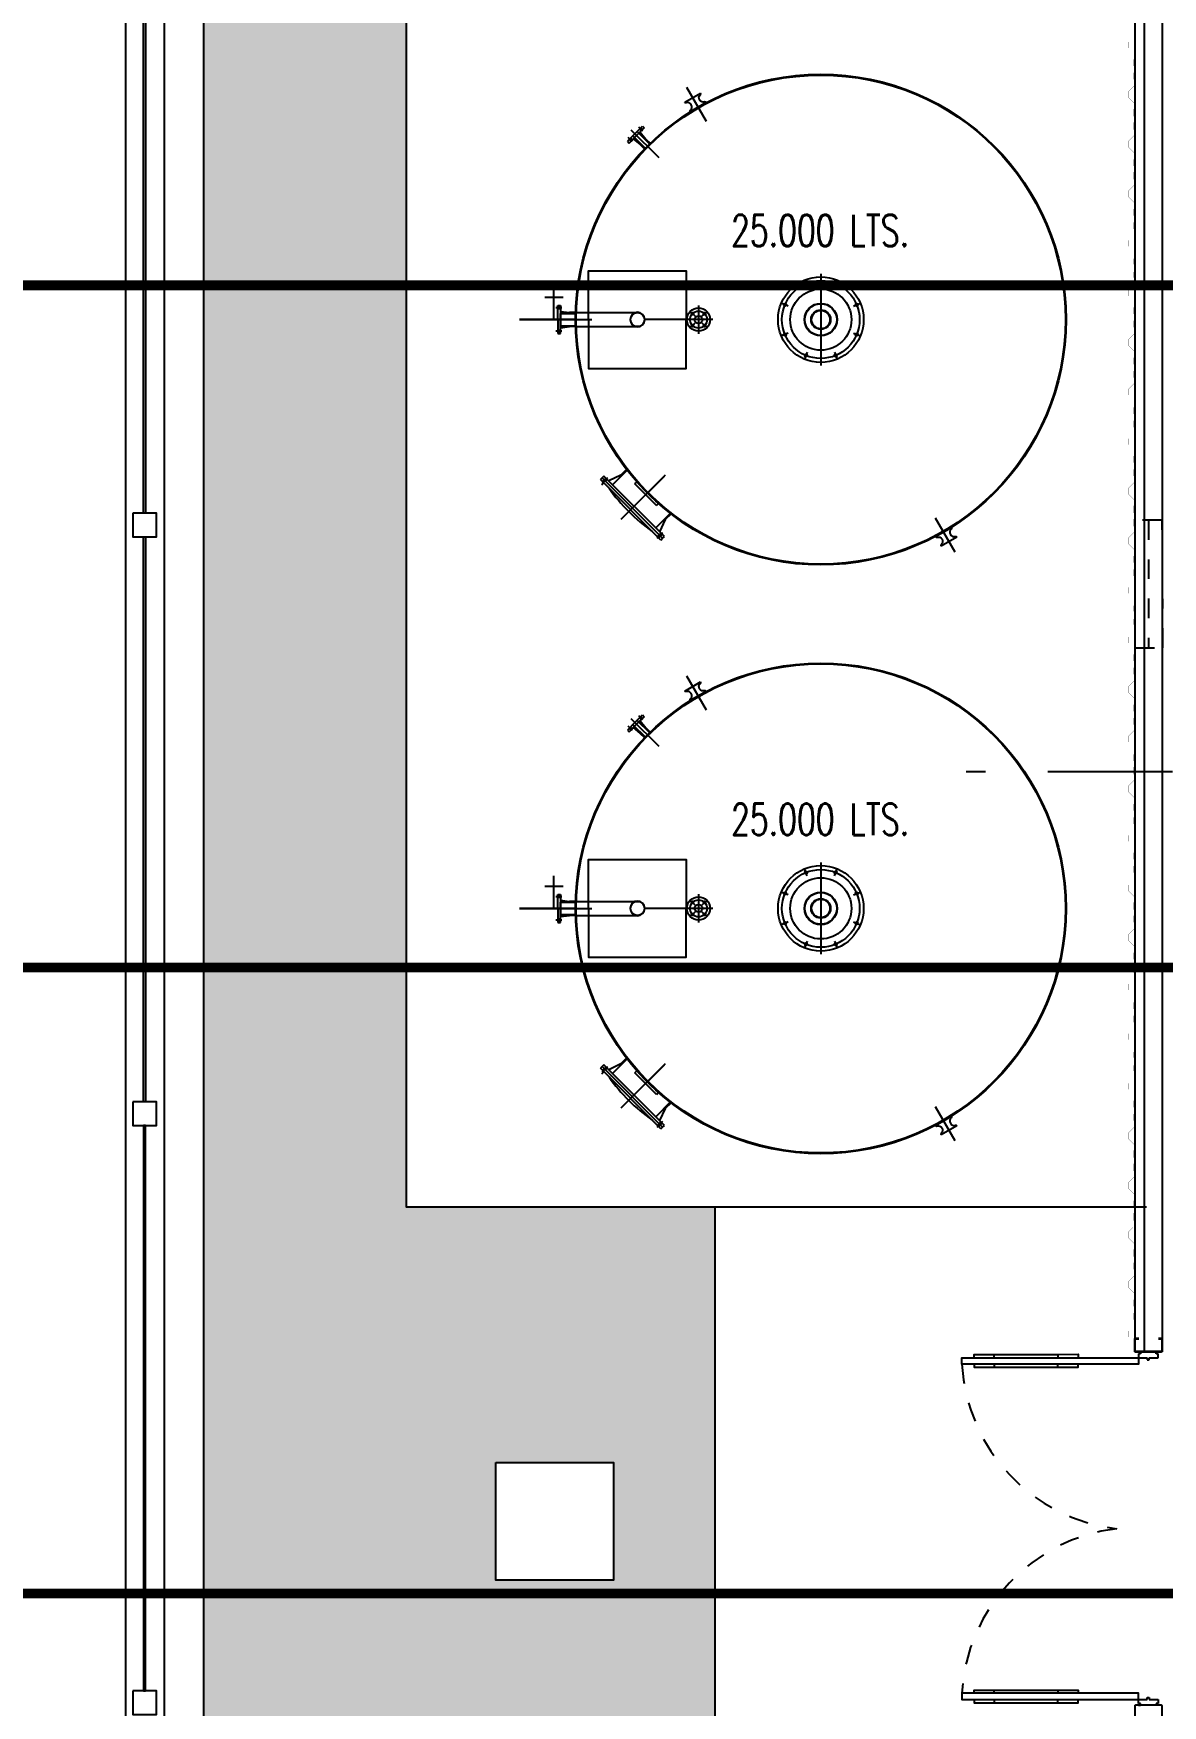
# Model space of a CAD drawing. Header units: millimetres. Extents: x -77 to 207, y -160 to 187.
# Drawn here: x -59 to -53.25, y 14.84 to 23.36 of the extents above; entities that cross this region are included whole.
import ezdxf
from ezdxf.xclip import XClip

# ---------------------------------------------------------------- set-up
doc = ezdxf.new("R2010")
doc.units = ezdxf.units.MM
doc.header["$LTSCALE"] = 0.1
for name, pattern in [('X REF - ANELO INST bind$0$X REF - ANELO$0$DASHDOT2', [12.7, 6.35, -3.175, 0, -3.175]), ('X REF - ANELO INST bind$0$X REF - ANELO$0$DASHED', [0.75, 0.5, -0.25]), ('X REF - ANELO INST bind$0$X REF - ANELO$0$DASHED2', [0.375, 0.25, -0.125])]:
    doc.linetypes.add(name, pattern=pattern)
for name, color, linetype in [('C01 Foil blanco', 30, 'Continuous'), ('C03 PRY comun+papel kraft', 192, 'Continuous'), ('C07 P media Tº', 140, 'Continuous'), ('X REF - ANELO INST bind$0$X REF - ANELO EXT$0$A-CORDONES', 8, 'Continuous'), ('X REF - ANELO INST bind$0$X REF - ANELO EXT$0$A-GRANZA', 8, 'Continuous'), ('X REF - ANELO INST bind$0$X REF - ANELO EXT$0$A-MURO BLOCK', 7, 'Continuous'), ('X REF - ANELO INST bind$0$X REF - ANELO EXT$0$A-TXT', 7, 'Continuous'), ('X REF - ANELO INST bind$0$X REF - ANELO EXT$0$A-VISTAS', 8, 'Continuous'), ('X REF - ANELO INST bind$0$X REF - ANELO EXT$0$C-METALICA', 8, 'Continuous'), ('X REF - ANELO INST bind$0$X REF - ANELO EXT$0$E-GENERAL', 8, 'Continuous'), ('X REF - ANELO INST bind$0$X REF - ANELO EXT$0$E-REJILLAS', 8, 'Continuous'), ('X REF - ANELO INST bind$0$X REF - ANELO$0$A-CHAPA TRAPEZOIDAL', 8, 'Continuous'), ('X REF - ANELO INST bind$0$X REF - ANELO$0$C-METALICA', 8, 'Continuous'), ('X REF - ANELO INST bind$0$X REF - ANELO$0$MET-COLUMNA METALICA', 7, 'Continuous'), ('X REF - ANELO INST bind$0$X REF - ANELO$0$MET-CORREAS DE CV', 7, 'Continuous'), ('X REF - ANELO INST bind$0$X REF - ANELO$0$MET-EJE CABRIADAS', 8, 'X REF - ANELO INST bind$0$X REF - ANELO$0$DASHDOT2'), ('X REF - ANELO INST bind$0$X REF - ANELO$0$MET-LANA VIDRIO', 8, 'Continuous')]:
    doc.layers.add(name, color=color, linetype=linetype)
doc.styles.add('X REF - ANELO INST bind$0$X REF - ANELO EXT$0$VAUX', font='romans.shx', dxfattribs={"width": 0.85})
doc.linetypes.add('X REF - ANELO INST bind$0$X REF - ANELO$0$REFERENCIAL CORTE TRANSVERSAL WM$0$BATTING', pattern='A,0.00254,-2.54,[134,ltypeshp.shx,S=2.54,R=0,X=-2.54,Y=0],-5.08,[134,ltypeshp.shx,S=2.54,R=180,X=2.54,Y=0],-2.54', length=10.16254)

# ---------------------------------------------------------------- blocks, each defined once
blk = doc.blocks.new('X REF - ANELO INST bind$0$X REF - ANELO EXT$0$A$C2E1B6E35')
at = {"layer": 'X REF - ANELO INST bind$0$X REF - ANELO EXT$0$E-GENERAL'}
for p, q in [((-0.6928, 1.1066), (-0.612, 1.1533)), ((-0.6835, 1.1839), (-0.5836, 1.0108)), ((-0.584, 1.1048), (-0.6648, 1.0581)), ((-0.9462, 0.9462), (-0.9847, 0.9077)), ((-0.9759, 0.8989), (-0.9374, 0.9374)), ((-0.9667, 0.9667), (-0.8253, 0.8253)), ((-0.9462, 0.9462), (-0.9077, 0.9847)), ((-0.8989, 0.9759), (-0.9374, 0.9374)), ((-0.8692, 0.8912), (-0.9352, 0.9572)), ((-0.9062, 0.9592), (-0.9269, 0.9799)), ((-0.9139, 0.9608), (-0.9227, 0.9696)), ((-0.92, 0.9547), (-0.8907, 0.9189)), ((-0.9077, 0.967), (-0.9165, 0.9758)), ((-0.9077, 0.9847), (-0.8989, 0.9759)), ((-0.9847, 0.9077), (-0.9759, 0.8989)), ((-0.9592, 0.9062), (-0.9799, 0.9269)), ((-0.967, 0.9077), (-0.9758, 0.9165)), ((-0.9608, 0.9139), (-0.9696, 0.9227)), ((-0.8912, 0.8692), (-0.9572, 0.9352)), ((-0.9547, 0.92), (-0.9189, 0.8907)), ((-0.8943, 0.866), (-0.9189, 0.8907)), ((-0.8802, 0.8802), (-0.8943, 0.866)), ((-0.866, 0.8943), (-0.8907, 0.9189)), ((-0.8802, 0.8802), (-0.866, 0.8943)), ((-0.069, 0.1665), (-0.0834, 0.2012)), ((0, 0.2329), (0, -0.2329)), ((0, 0.2329), (0, -0.2329)), ((0.069, 0.1665), (0.0834, 0.2012)), ((-1.4054, 0.1134), (-1.312, 0.1134)), ((-1.3587, 0), (-1.3587, 0.1651)), ((-1.3671, 0), (-1.1672, 0)), ((-1.3671, 0), (-1.1672, 0)), ((-1.3671, 0), (-1.1672, 0)), ((-1.3654, 0), (-1.1655, 0)), ((-1.319, 0.0593), (-1.3483, 0.0593)), ((-1.3381, 0), (-1.3381, 0.0713)), ((-1.3381, 0.0713), (-1.3256, 0.0713)), ((-1.3256, 0.0636), (-1.3381, 0.0636)), ((-1.3256, 0.0549), (-1.3381, 0.0549)), ((-1.3381, 0), (-1.3381, -0.0713)), ((-1.3256, 0.0713), (-1.3256, 0)), ((-1.3256, 0.042), (-1.2796, 0.0355)), ((-1.3256, 0.0311), (-1.2447, 0.0311)), ((-1.3256, 0), (-1.3256, 0.0311)), ((-1.3256, -0.0713), (-1.3256, 0)), ((-1.3256, 0), (-1.3256, -0.0311)), ((-1.2447, 0.0355), (-1.2796, 0.0355)), ((-1.2429, 0.0355), (-0.9317, 0.0355)), ((-0.6846, 0), (-0.8962, 0)), ((-0.6846, 0), (-0.8962, 0)), ((-0.5498, 0), (-0.6949, 0)), ((-0.5753, 0), (-0.6695, 0)), ((-0.6452, 0.0228), (-0.6642, 0.0418)), ((-0.6341, 0.0118), (-0.6477, 0.0253)), ((-0.6224, 0.0725), (-0.6224, -0.0725)), ((-0.6224, 0.0471), (-0.6224, -0.0467)), ((-0.6106, 0.0118), (-0.5971, 0.0253)), ((-0.5995, 0.0228), (-0.5806, 0.0418)), ((-0.1665, 0.069), (-0.2012, 0.0834)), ((0.1665, 0.069), (0.2012, 0.0834)), ((-1.319, -0.0593), (-1.3483, -0.0593)), ((-1.3256, -0.0549), (-1.3381, -0.0549)), ((-1.3256, -0.0636), (-1.3381, -0.0636)), ((-1.3381, -0.0713), (-1.3256, -0.0713)), ((-1.3256, -0.0311), (-1.2447, -0.0311)), ((-1.3256, -0.042), (-1.2796, -0.0355)), ((-1.2447, -0.0355), (-1.2796, -0.0355)), ((-1.2447, -0.0355), (-0.9335, -0.0355)), ((-0.6452, -0.0228), (-0.6642, -0.0418)), ((-0.6341, -0.0118), (-0.6477, -0.0253)), ((-0.6106, -0.0118), (-0.5971, -0.0253)), ((-0.5995, -0.0228), (-0.5806, -0.0418)), ((-0.1665, -0.069), (-0.2012, -0.0834)), ((0.1665, -0.069), (0.2012, -0.0834)), ((-0.069, -0.1665), (-0.0834, -0.2012)), ((0.069, -0.1665), (0.0834, -0.2012)), ((-1.0604, -0.8403), (-0.9831, -0.763)), ((-0.9889, -0.7626), (-1.0177, -0.7915)), ((-1.1132, -0.8051), (-1.122, -0.8139)), ((-0.8139, -1.122), (-1.122, -0.8139)), ((-1.1078, -0.8345), (-1.1166, -0.8433)), ((-1.0942, -0.8147), (-1.1149, -0.8355)), ((-1.1044, -0.7963), (-1.1132, -0.8051)), ((-0.8051, -1.1132), (-1.1132, -0.8051)), ((-0.8051, -1.1132), (-1.1132, -0.8051)), ((-1.102, -0.8163), (-1.1108, -0.8251)), ((-1.0854, -0.8059), (-1.1061, -0.8267)), ((-0.7963, -1.1044), (-1.1044, -0.7963)), ((-1.0932, -0.8075), (-1.102, -0.8163)), ((-1.087, -0.8137), (-1.0958, -0.8225)), ((-1.0183, -0.7918), (-1.0798, -0.8209)), ((-1.0157, -1.0157), (-0.79, -0.79)), ((-1.0157, -1.0157), (-0.79, -0.79)), ((-1.0157, -1.0157), (-0.79, -0.79)), ((-0.9699, -0.9699), (-0.7961, -0.7961)), ((-0.9466, -0.8366), (-0.9356, -0.8256)), ((-0.8366, -0.9466), (-0.9466, -0.8366)), ((-0.9094, -0.8566), (-0.8566, -0.9094)), ((-0.8525, -0.9078), (-0.9078, -0.8525)), ((-0.9053, -0.855), (-0.8802, -0.8802)), ((-0.855, -0.9053), (-0.8802, -0.8802)), ((-0.8366, -0.9466), (-0.8256, -0.9356)), ((-0.8403, -1.0604), (-0.763, -0.9831)), ((-0.7918, -1.0183), (-0.8209, -1.0798)), ((-0.7626, -0.9889), (-0.7915, -1.0177)), ((0.6835, -1.1839), (0.5836, -1.0108)), ((-0.8147, -1.0942), (-0.8355, -1.1149)), ((-0.8225, -1.0958), (-0.8313, -1.1046)), ((-0.8059, -1.0854), (-0.8267, -1.1061)), ((-0.8163, -1.102), (-0.8251, -1.1108)), ((-0.8137, -1.087), (-0.8225, -1.0958)), ((-0.8075, -1.0932), (-0.8163, -1.102)), ((-0.8051, -1.1132), (-0.7963, -1.1044)), ((0.584, -1.1048), (0.6648, -1.0581)), ((-0.8139, -1.122), (-0.8051, -1.1132)), ((0.6928, -1.1066), (0.612, -1.1533))]:
    blk.add_line(p, q, dxfattribs=at)
for points in [[(-0.6594, 1.0936), (-0.6594, 1.0935), (-0.6594, 1.0936), (-0.6594, 1.0936, 0.351391), (-0.6855, 1.1038, -0.354206), (-0.6928, 1.1066)], [(-0.6174, 1.1179), (-0.6173, 1.1178), (-0.6174, 1.1179), (-0.6174, 1.1179, -0.351391), (-0.6131, 1.1456, 0.354206), (-0.612, 1.1533)], [(-0.584, 1.1048, 0.354206), (-0.5913, 1.1077, -0.351391), (-0.6174, 1.1179)], [(-0.6648, 1.0581, -0.354206), (-0.6637, 1.0659, 0.351391), (-0.6594, 1.0936)], [(0.584, -1.1048, 0.354206), (0.5913, -1.1077, -0.351391), (0.6174, -1.1179)], [(0.6648, -1.0581, -0.354206), (0.6637, -1.0659, 0.351391), (0.6594, -1.0936)], [(0.6594, -1.0936), (0.6594, -1.0935), (0.6594, -1.0936), (0.6594, -1.0936, 0.351391), (0.6855, -1.1038, -0.354206), (0.6928, -1.1066)], [(0.6174, -1.1179), (0.6173, -1.1178), (0.6174, -1.1179), (0.6174, -1.1179, -0.351391), (0.6131, -1.1456, 0.354206), (0.612, -1.1533)]]:
    blk.add_lwpolyline(points, format="xyb", dxfattribs=at)
for points in [[(-1.1825, 0), (-1.1825, 0.2489), (-0.6846, 0.2489), (-0.6846, 0)], [(-1.4054, 0.1134), (-1.312, 0.1134)], [(-1.3587, 0), (-1.3587, 0.1651)], [(-1.5344, 0), (-1.2447, 0)], [(-1.5344, 0), (-1.2447, 0)], [(-1.2447, 0), (-1.5344, 0)], [(-1.1825, 0), (-1.1825, -0.2489), (-0.6846, -0.2489), (-0.6846, 0)]]:
    blk.add_lwpolyline(points, dxfattribs=at)
for centre, radius in [((0, 0), 1.2488), ((0, 0), 1.2447), ((0, 0), 0.2178), ((0, 0), 0.1976), ((-0.0756, 0.1826), 0.00653), ((0.0756, 0.1826), 0.00653), ((0, 0), 0.1556), ((-0.9335, 0), 0.0355), ((-0.6224, 0), 0.0591), ((-0.6224, 0), 0.0435), ((-0.6531, 0.0307), 0.0056), ((-0.6224, 0), 0.0196), ((-0.5916, 0.0307), 0.0056), ((-0.1826, 0.0756), 0.00653), ((0, 0), 0.0828), ((0, 0), 0.0809), ((0, 0), 0.0498), ((0, 0), 0.0467), ((0.1826, 0.0756), 0.00653), ((-0.6531, -0.0307), 0.0056), ((-0.5916, -0.0307), 0.0056), ((-0.1826, -0.0756), 0.00653), ((0.1826, -0.0756), 0.00653), ((-0.0756, -0.1826), 0.00653), ((0.0756, -0.1826), 0.00653)]:
    blk.add_circle(centre, radius, dxfattribs=at)
for centre, radius, start, end in [((-0.9335, 0), 0.0373, 0, 180), ((-0.9335, 0), 0.0373, 180, 0), ((-0.339, -0.339), 0.9029, 215.07745, 234.92255)]:
    blk.add_arc(centre, radius, start, end, dxfattribs=at)
blk = doc.blocks.new('X REF - ANELO INST bind$0$X REF - ANELO EXT')
at = {"layer": 'X REF - ANELO INST bind$0$X REF - ANELO EXT$0$A-GRANZA'}
h = blk.add_hatch(dxfattribs=at)
h.set_pattern_fill('AR-CONC', color=256, scale=0.005)
h.paths.add_polyline_path([(-41.9489, -3.4173), (-41.9489, -4.0173), (-42.5489, -4.0173), (-42.5489, -3.4173)])
h.paths.add_polyline_path([(-56.044, -4.0173), (-56.644, -4.0173), (-56.644, -3.4173), (-56.044, -3.4173)])
h.paths.add_polyline_path([(-53.3284, 35.8599), (-53.3284, 32.3713), (-57.0987, 32.3713), (-57.0987, 17.3824), (-55.5284, 17.3824), (-55.5284, -2.5346), (-39.9626, -2.5346), (-39.9625, -5.8465), (-58.1316, -5.8465), (-58.1316, 35.8599)])
h.paths.add_polyline_path([(-56.044, 15.4812), (-56.644, 15.4812), (-56.644, 16.0812), (-56.044, 16.0812)])
at = {"layer": 'X REF - ANELO INST bind$0$X REF - ANELO EXT$0$A-CORDONES'}
for points in [[(-29.1472, -5.8462), (-58.1316, -5.847), (-58.1316, 35.9216)], [(-53.3284, 17.3824), (-57.0987, 17.3824), (-57.0987, 32.3713), (-53.3284, 32.3713)], [(-55.5284, 17.3824), (-55.5284, -2.5346), (-39.9626, -2.5346)]]:
    blk.add_lwpolyline(points, dxfattribs=at)
at = {"layer": 'X REF - ANELO INST bind$0$X REF - ANELO EXT$0$A-MURO BLOCK', "linetype": 'Continuous', "ltscale": 0.1}
for points in [[(-58.4935, 20.9183), (-58.4935, 20.7983), (-58.3735, 20.7983), (-58.3735, 20.9183)], [(-58.4935, 17.9183), (-58.4935, 17.7983), (-58.3735, 17.7983), (-58.3735, 17.9183)], [(-58.4935, 14.9183), (-58.4935, 14.7983), (-58.3735, 14.7983), (-58.3735, 14.9183)]]:
    blk.add_lwpolyline(points, close=True, dxfattribs=at)
at = {"layer": 'X REF - ANELO INST bind$0$X REF - ANELO EXT$0$A-VISTAS'}
blk.add_lwpolyline([(-28.8472, -6.247), (-28.8472, -6.0466), (-58.3316, -6.0472), (-58.3316, 35.9217), (-58.3316, 35.9217), (-58.3316, 35.9217), (-58.5316, 35.9216), (-58.5316, 35.9216), (-58.5316, 35.9216), (-58.5316, -6.247), (-28.8472, -6.247)], dxfattribs=at)
at = {"layer": 'X REF - ANELO INST bind$0$X REF - ANELO EXT$0$C-METALICA'}
for points in [[(-58.4385, 20.9183), (-58.4385, 23.7983), (-58.4285, 23.7983), (-58.4285, 20.9183)], [(-58.4385, 17.9183), (-58.4385, 20.7983), (-58.4285, 20.7983), (-58.4285, 17.9183)], [(-58.4385, 17.7983), (-58.4385, 14.9183), (-58.4285, 14.9183), (-58.4285, 17.7983)]]:
    blk.add_lwpolyline(points, close=True, dxfattribs=at)
at = {"layer": 'X REF - ANELO INST bind$0$X REF - ANELO EXT$0$E-REJILLAS'}
blk.add_lwpolyline([(-56.644, 16.0812), (-56.044, 16.0812), (-56.044, 15.4812), (-56.644, 15.4812)], close=True, dxfattribs=at)
at = {"xscale": 1.00098281945873, "yscale": 1.00098281945873, "zscale": 1.00098281945873}
for p in [(-54.988, 21.9046, 0.002), (-54.988, 18.9046, 0.002)]:
    blk.add_blockref('X REF - ANELO INST bind$0$X REF - ANELO EXT$0$A$C2E1B6E35', p, dxfattribs=at)
at = {"layer": 'X REF - ANELO INST bind$0$X REF - ANELO EXT$0$A-TXT', "color": 0, "char_height": 0.16, "width": 4.465041, "attachment_point": 1, "line_spacing_factor": 0.999789, "style": 'X REF - ANELO INST bind$0$X REF - ANELO EXT$0$VAUX'}
for insert in [(-57.1794, 22.4386), (-57.1794, 19.4386)]:
    blk.add_mtext('\\pi1.7339;{\\W0.7;25.000 LTS.}', dxfattribs=dict(at, insert=insert))
blk = doc.blocks.new('X REF - ANELO INST bind$0$X REF - ANELO$0$PSE 180')
at = {"layer": 'X REF - ANELO INST bind$0$X REF - ANELO$0$C-METALICA'}
for p, q in [((-1.7981, 0.09), (-1.7981, 0.1)), ((-1.7881, 0.09), (-1.7981, 0.09)), ((-1.7681, 0.1), (-1.7881, 0.1)), ((-1.7881, 0.1), (-1.7881, 0.09)), ((-1.7681, 0.055), (-1.7681, 0.1)), ((-0.0281, 0.055), (-0.0281, 0.1)), ((-0.0281, 0.1), (-0.0081, 0.1)), ((-0.0081, 0.1), (-0.0081, 0.09)), ((-0.0081, 0.09), (0.0019, 0.09)), ((0.0019, 0.1), (0.0019, 0.09)), ((-1.7981, 0), (-1.7981, 0.01)), ((-1.7981, 0.01), (-1.7881, 0.01)), ((-1.7881, 0.01), (-1.7881, 0)), ((-1.7581, 0.055), (-1.7681, 0.055)), ((-1.7681, 0), (-1.7681, 0.045)), ((-1.7681, 0.045), (-1.7581, 0.045)), ((-1.7581, 0.045), (-1.7581, 0.055)), ((-0.0381, 0.045), (-0.0381, 0.055)), ((-0.0381, 0.055), (-0.0281, 0.055)), ((-0.0281, 0.045), (-0.0381, 0.045)), ((-0.0281, 0), (-0.0281, 0.045)), ((0.0019, 0.01), (-0.0081, 0.01)), ((-0.0081, 0.01), (-0.0081, 0)), ((0.0019, 0), (0.0019, 0.01)), ((-1.7881, 0), (-1.7681, 0)), ((-0.0081, 0), (-0.0281, 0))]:
    blk.add_line(p, q, dxfattribs=at)
for points in [[(-0.0281, 0), (-0.06, 0), (-0.06, -0.9), (-0.0281, -0.9), (-0.0281, 0)], [(-1.7681, 0), (-1.7362, 0), (-1.7362, -0.9), (-1.7681, -0.9), (-1.7681, 0)], [(-1.7709, -0.7341), (-1.7863, -0.7341), (-1.7864, -0.3074), (-1.7709, -0.3074)], [(-1.7362, -0.7341), (-1.7208, -0.7341), (-1.7208, -0.3073), (-1.7362, -0.3073)], [(-0.06, -0.7341), (-0.0754, -0.7341), (-0.0754, -0.3073), (-0.06, -0.3073)], [(-0.0253, -0.7341), (-0.0099, -0.7341), (-0.0099, -0.3074), (-0.0253, -0.3074)], [(-1.7709, -0.8369), (-1.7863, -0.8369), (-1.7863, -0.4102), (-1.7709, -0.4102)], [(-1.7362, -0.8369), (-1.7208, -0.8369), (-1.7208, -0.4101), (-1.7362, -0.4101)], [(-0.06, -0.8369), (-0.0754, -0.8369), (-0.0754, -0.4101), (-0.06, -0.4101)], [(-0.0253, -0.8369), (-0.0099, -0.8369), (-0.0099, -0.4102), (-0.0253, -0.4102)]]:
    blk.add_lwpolyline(points, dxfattribs=at)
at = {"layer": 'X REF - ANELO INST bind$0$X REF - ANELO$0$C-METALICA', "color": 8, "linetype": 'X REF - ANELO INST bind$0$X REF - ANELO$0$DASHED2'}
for centre, radius, start, end in [((-1.7864, -0.006, 0.0037), 0.8945, 273.21853, 353.28447), ((-0.0076, -0.0048, 0.0037), 0.8967, 186.77242, 266.65288)]:
    blk.add_arc(centre, radius, start, end, dxfattribs=at)
blk = doc.blocks.new('X REF - ANELO INST bind$0$X REF - ANELO')
at = {"layer": 'X REF - ANELO INST bind$0$X REF - ANELO$0$A-CHAPA TRAPEZOIDAL'}
for points in [[(-53.3922, 23.3771, 0.0006, 0.0006, 0), (-53.3922, 23.3471, 0.0006, 0.0006, 0), (-53.4205, 23.3188, 0.0006, 0.0006, 0), (-53.4205, 23.2888, 0.0006, 0.0006, 0), (-53.3922, 23.2606, 0.0006, 0.0006, 0), (-53.3922, 23.2306, 0.0006, 0.0006, 0), (-53.3962, 23.2266, 0.0006, 0.0006, 0), (-53.3962, 23.1966, 0.0006, 0.0006, 0), (-53.3922, 23.1926, 0.0006, 0.0006, 0), (-53.3922, 23.1626, 0.0006, 0.0006, 0), (-53.3962, 23.1586, 0.0006, 0.0006, 0), (-53.3962, 23.1286, 0.0006, 0.0006, 0), (-53.3922, 23.1246, 0.0006, 0.0006, 0), (-53.3922, 23.0946, 0.0006, 0.0006, 0), (-53.4205, 23.0663, 0.0006, 0.0006, 0), (-53.4205, 23.0363, 0.0006, 0.0006, 0), (-53.3922, 23.008, 0.0006, 0.0006, 0), (-53.3922, 22.978, 0.0006, 0.0006, 0), (-53.3962, 22.974, 0.0006, 0.0006, 0), (-53.3962, 22.944, 0.0006, 0.0006, 0), (-53.3922, 22.94, 0.0006, 0.0006, 0), (-53.3922, 22.91, 0.0006, 0.0006, 0), (-53.3962, 22.906, 0.0006, 0.0006, 0), (-53.3962, 22.876, 0.0006, 0.0006, 0), (-53.3922, 22.872, 0.0006, 0.0006, 0), (-53.3922, 22.842, 0.0006, 0.0006, 0), (-53.4205, 22.8137, 0.0006, 0.0006, 0), (-53.4205, 22.7837, 0.0006, 0.0006, 0), (-53.3922, 22.7554, 0, 0, 0)], [(-53.3922, 22.7554, 0.0006, 0.0006, 0), (-53.3922, 22.7254, 0.0006, 0.0006, 0), (-53.3962, 22.7214, 0.0006, 0.0006, 0), (-53.3962, 22.6909, 0.0006, 0.0006, 0), (-53.3922, 22.6869, 0.0006, 0.0006, 0), (-53.3922, 22.6569, 0.0006, 0.0006, 0), (-53.3962, 22.6529, 0.0006, 0.0006, 0), (-53.3962, 22.6229, 0.0006, 0.0006, 0), (-53.3922, 22.6189, 0.0006, 0.0006, 0), (-53.3922, 22.5889, 0.0006, 0.0006, 0), (-53.4205, 22.5606, 0.0006, 0.0006, 0), (-53.4205, 22.5306, 0.0006, 0.0006, 0), (-53.3922, 22.5023, 0.0006, 0.0006, 0), (-53.3922, 22.4723, 0.0006, 0.0006, 0), (-53.3962, 22.4683, 0.0006, 0.0006, 0), (-53.3962, 22.4383, 0.0006, 0.0006, 0), (-53.3922, 22.4343, 0.0006, 0.0006, 0), (-53.3922, 22.4043, 0.0006, 0.0006, 0), (-53.3962, 22.4003, 0.0006, 0.0006, 0), (-53.3962, 22.3703, 0.0006, 0.0006, 0), (-53.3922, 22.3663, 0.0006, 0.0006, 0), (-53.3922, 22.3363, 0.0006, 0.0006, 0), (-53.4205, 22.308, 0.0006, 0.0006, 0), (-53.4205, 22.278, 0.0006, 0.0006, 0), (-53.3922, 22.2497, 0.0006, 0.0006, 0), (-53.3922, 22.2197, 0.0006, 0.0006, 0), (-53.3962, 22.2157, 0.0006, 0.0006, 0), (-53.3962, 22.1857, 0.0006, 0.0006, 0), (-53.3922, 22.1817, 0.0006, 0.0006, 0), (-53.3922, 22.1517, 0.0006, 0.0006, 0), (-53.3962, 22.1477, 0.0006, 0.0006, 0), (-53.3962, 22.1177, 0.0006, 0.0006, 0), (-53.3922, 22.1137, 0.0006, 0.0006, 0), (-53.3922, 22.0837, 0.0006, 0.0006, 0), (-53.4205, 22.0554, 0.0006, 0.0006, 0), (-53.4205, 22.0254, 0.0006, 0.0006, 0), (-53.3922, 21.9971, 0.0006, 0.0006, 0), (-53.3922, 21.9671, 0.0006, 0.0006, 0), (-53.3962, 21.9631, 0.0006, 0.0006, 0), (-53.3962, 21.9391, 0.0006, 0.0006, 0)], [(-53.3922, 22.223, 0.0006, 0.0006, 0), (-53.3922, 22.2197, 0.0006, 0.0006, 0), (-53.3962, 22.2157, 0.0006, 0.0006, 0), (-53.3962, 22.1857, 0.0006, 0.0006, 0), (-53.3922, 22.1817, 0.0006, 0.0006, 0), (-53.3922, 22.1517, 0.0006, 0.0006, 0), (-53.3962, 22.1477, 0.0006, 0.0006, 0), (-53.3962, 22.1177, 0.0006, 0.0006, 0), (-53.3922, 22.1137, 0.0006, 0.0006, 0), (-53.3922, 22.0837, 0.0006, 0.0006, 0), (-53.4205, 22.0554, 0.0006, 0.0006, 0), (-53.4205, 22.0254, 0.0006, 0.0006, 0), (-53.3922, 21.9971, 0.0006, 0.0006, 0), (-53.3922, 21.9671, 0.0006, 0.0006, 0), (-53.3962, 21.9631, 0.0006, 0.0006, 0), (-53.3962, 21.9331, 0.0006, 0.0006, 0), (-53.3922, 21.9291, 0.0006, 0.0006, 0), (-53.3922, 21.8991, 0.0006, 0.0006, 0), (-53.3962, 21.8951, 0.0006, 0.0006, 0), (-53.3962, 21.8651, 0.0006, 0.0006, 0), (-53.3922, 21.8611, 0.0006, 0.0006, 0), (-53.3922, 21.8311, 0.0006, 0.0006, 0), (-53.4205, 21.8029, 0.0006, 0.0006, 0), (-53.4205, 21.7729, 0.0006, 0.0006, 0), (-53.3922, 21.7446, 0.0006, 0.0006, 0), (-53.3922, 21.7146, 0.0006, 0.0006, 0), (-53.3962, 21.7106, 0.0006, 0.0006, 0), (-53.3962, 21.6806, 0.0006, 0.0006, 0), (-53.3922, 21.6766, 0.0006, 0.0006, 0), (-53.3922, 21.6466, 0.0006, 0.0006, 0), (-53.3962, 21.6426, 0.0006, 0.0006, 0), (-53.3962, 21.6126, 0.0006, 0.0006, 0), (-53.3922, 21.6086, 0.0006, 0.0006, 0), (-53.3922, 21.5786, 0.0006, 0.0006, 0), (-53.4205, 21.5503, 0.0006, 0.0006, 0), (-53.4205, 21.5203, 0.0006, 0.0006, 0), (-53.3922, 21.492, 0.0006, 0.0006, 0), (-53.3922, 21.462, 0.0006, 0.0006, 0), (-53.3962, 21.458, 0.0006, 0.0006, 0), (-53.3962, 21.428, 0.0006, 0.0006, 0), (-53.3922, 21.424, 0.0006, 0.0006, 0), (-53.3922, 21.394, 0.0006, 0.0006, 0), (-53.3962, 21.39, 0.0006, 0.0006, 0), (-53.3962, 21.36, 0.0006, 0.0006, 0), (-53.3922, 21.356, 0.0006, 0.0006, 0), (-53.3922, 21.326, 0.0006, 0.0006, 0), (-53.4205, 21.2977, 0.0006, 0.0006, 0), (-53.4205, 21.2677, 0.0006, 0.0006, 0), (-53.3922, 21.2394, 0.0006, 0.0006, 0), (-53.3922, 21.2094, 0.0006, 0.0006, 0), (-53.3962, 21.2054, 0.0006, 0.0006, 0), (-53.3962, 21.1754, 0.0006, 0.0006, 0), (-53.3922, 21.1714, 0.0006, 0.0006, 0), (-53.3922, 21.1414, 0.0006, 0.0006, 0), (-53.3962, 21.1374, 0.0006, 0.0006, 0), (-53.3962, 21.1074, 0.0006, 0.0006, 0), (-53.3922, 21.1034, 0.0006, 0.0006, 0), (-53.3922, 21.0734, 0.0006, 0.0006, 0), (-53.4205, 21.0452, 0.0006, 0.0006, 0), (-53.4205, 21.0152, 0.0006, 0.0006, 0), (-53.3922, 20.9869, 0, 0, 0)], [(-53.3922, 20.9602, 0.0006, 0.0006, 0), (-53.3922, 20.9569, 0.0006, 0.0006, 0), (-53.3962, 20.9529, 0.0006, 0.0006, 0), (-53.3962, 20.9229, 0.0006, 0.0006, 0), (-53.3922, 20.9189, 0.0006, 0.0006, 0), (-53.3922, 20.8889, 0.0006, 0.0006, 0), (-53.3962, 20.8849, 0.0006, 0.0006, 0), (-53.3962, 20.8549, 0.0006, 0.0006, 0), (-53.3922, 20.8509, 0.0006, 0.0006, 0), (-53.3922, 20.8209, 0.0006, 0.0006, 0), (-53.4205, 20.7926, 0.0006, 0.0006, 0), (-53.4205, 20.7626, 0.0006, 0.0006, 0), (-53.3922, 20.7343, 0.0006, 0.0006, 0), (-53.3922, 20.7043, 0.0006, 0.0006, 0), (-53.3962, 20.7003, 0.0006, 0.0006, 0), (-53.3962, 20.6703, 0.0006, 0.0006, 0), (-53.3922, 20.6663, 0.0006, 0.0006, 0), (-53.3922, 20.6363, 0.0006, 0.0006, 0), (-53.3962, 20.6323, 0.0006, 0.0006, 0), (-53.3962, 20.6023, 0.0006, 0.0006, 0), (-53.3922, 20.5983, 0.0006, 0.0006, 0), (-53.3922, 20.5683, 0.0006, 0.0006, 0), (-53.4205, 20.54, 0.0006, 0.0006, 0), (-53.4205, 20.51, 0.0006, 0.0006, 0), (-53.3922, 20.4817, 0.0006, 0.0006, 0), (-53.3922, 20.4517, 0.0006, 0.0006, 0), (-53.3962, 20.4477, 0.0006, 0.0006, 0), (-53.3962, 20.4177, 0.0006, 0.0006, 0), (-53.3922, 20.4137, 0.0006, 0.0006, 0), (-53.3922, 20.3837, 0.0006, 0.0006, 0), (-53.3962, 20.3797, 0.0006, 0.0006, 0), (-53.3962, 20.3497, 0.0006, 0.0006, 0), (-53.3922, 20.3457, 0.0006, 0.0006, 0), (-53.3922, 20.3157, 0.0006, 0.0006, 0), (-53.4205, 20.2875, 0.0006, 0.0006, 0), (-53.4205, 20.2575, 0.0006, 0.0006, 0), (-53.3922, 20.2292, 0.0006, 0.0006, 0), (-53.3922, 20.1992, 0.0006, 0.0006, 0), (-53.3962, 20.1952, 0.0006, 0.0006, 0), (-53.3962, 20.1652, 0.0006, 0.0006, 0), (-53.3922, 20.1612, 0.0006, 0.0006, 0), (-53.3922, 20.1312, 0.0006, 0.0006, 0), (-53.3962, 20.1272, 0.0006, 0.0006, 0), (-53.3962, 20.0972, 0.0006, 0.0006, 0), (-53.3922, 20.0932, 0.0006, 0.0006, 0), (-53.3922, 20.0632, 0.0006, 0.0006, 0), (-53.4205, 20.0349, 0.0006, 0.0006, 0), (-53.4205, 20.0049, 0.0006, 0.0006, 0), (-53.3922, 19.9766, 0.0006, 0.0006, 0), (-53.3922, 19.9466, 0.0006, 0.0006, 0), (-53.3962, 19.9426, 0.0006, 0.0006, 0), (-53.3962, 19.9126, 0.0006, 0.0006, 0), (-53.3922, 19.9086, 0.0006, 0.0006, 0), (-53.3922, 19.8786, 0.0006, 0.0006, 0), (-53.3962, 19.8746, 0.0006, 0.0006, 0), (-53.3962, 19.8446, 0.0006, 0.0006, 0), (-53.3922, 19.8406, 0.0006, 0.0006, 0), (-53.3922, 19.8106, 0.0006, 0.0006, 0), (-53.4205, 19.7823, 0.0006, 0.0006, 0), (-53.4205, 19.7523, 0.0006, 0.0006, 0), (-53.3922, 19.724, 0, 0, 0)], [(-53.3922, 19.724, 0.0006, 0.0006, 0), (-53.3922, 19.694, 0.0006, 0.0006, 0), (-53.3962, 19.69, 0.0006, 0.0006, 0), (-53.3962, 19.6595, 0.0006, 0.0006, 0), (-53.3922, 19.6555, 0.0006, 0.0006, 0), (-53.3922, 19.6255, 0.0006, 0.0006, 0), (-53.3962, 19.6215, 0.0006, 0.0006, 0), (-53.3962, 19.5915, 0.0006, 0.0006, 0), (-53.3922, 19.5875, 0.0006, 0.0006, 0), (-53.3922, 19.5575, 0.0006, 0.0006, 0), (-53.4205, 19.5292, 0.0006, 0.0006, 0), (-53.4205, 19.4992, 0.0006, 0.0006, 0), (-53.3922, 19.4709, 0.0006, 0.0006, 0), (-53.3922, 19.4409, 0.0006, 0.0006, 0), (-53.3962, 19.4369, 0.0006, 0.0006, 0), (-53.3962, 19.4069, 0.0006, 0.0006, 0), (-53.3922, 19.4029, 0.0006, 0.0006, 0), (-53.3922, 19.3729, 0.0006, 0.0006, 0), (-53.3962, 19.3689, 0.0006, 0.0006, 0), (-53.3962, 19.3389, 0.0006, 0.0006, 0), (-53.3922, 19.3349, 0.0006, 0.0006, 0), (-53.3922, 19.3049, 0.0006, 0.0006, 0), (-53.4205, 19.2766, 0.0006, 0.0006, 0), (-53.4205, 19.2466, 0.0006, 0.0006, 0), (-53.3922, 19.2183, 0.0006, 0.0006, 0), (-53.3922, 19.1883, 0.0006, 0.0006, 0), (-53.3962, 19.1843, 0.0006, 0.0006, 0), (-53.3962, 19.1543, 0.0006, 0.0006, 0), (-53.3922, 19.1503, 0.0006, 0.0006, 0), (-53.3922, 19.1203, 0.0006, 0.0006, 0), (-53.3962, 19.1163, 0.0006, 0.0006, 0), (-53.3962, 19.0863, 0.0006, 0.0006, 0), (-53.3922, 19.0823, 0.0006, 0.0006, 0), (-53.3922, 19.0523, 0.0006, 0.0006, 0), (-53.4205, 19.024, 0.0006, 0.0006, 0), (-53.4205, 18.994, 0.0006, 0.0006, 0), (-53.3922, 18.9658, 0.0006, 0.0006, 0), (-53.3922, 18.9358, 0.0006, 0.0006, 0), (-53.3962, 18.9318, 0.0006, 0.0006, 0), (-53.3962, 18.9018, 0.0006, 0.0006, 0), (-53.3922, 18.8978, 0.0006, 0.0006, 0), (-53.3922, 18.8678, 0.0006, 0.0006, 0), (-53.3962, 18.8638, 0.0006, 0.0006, 0), (-53.3962, 18.8338, 0.0006, 0.0006, 0), (-53.3922, 18.8298, 0.0006, 0.0006, 0), (-53.3922, 18.7998, 0.0006, 0.0006, 0), (-53.4205, 18.7715, 0.0006, 0.0006, 0), (-53.4205, 18.7415, 0.0006, 0.0006, 0), (-53.3922, 18.7132, 0.0006, 0.0006, 0), (-53.3922, 18.6832, 0.0006, 0.0006, 0), (-53.3962, 18.6792, 0.0006, 0.0006, 0), (-53.3962, 18.6492, 0.0006, 0.0006, 0), (-53.3922, 18.6452, 0.0006, 0.0006, 0), (-53.3922, 18.6152, 0.0006, 0.0006, 0), (-53.3962, 18.6112, 0.0006, 0.0006, 0), (-53.3962, 18.5812, 0.0006, 0.0006, 0), (-53.3922, 18.5772, 0.0006, 0.0006, 0), (-53.3922, 18.5472, 0.0006, 0.0006, 0), (-53.4205, 18.5189, 0.0006, 0.0006, 0), (-53.4205, 18.4889, 0.0006, 0.0006, 0), (-53.3922, 18.4606, 0.0006, 0.0006, 0), (-53.3922, 18.4306, 0.0006, 0.0006, 0), (-53.3962, 18.4266, 0.0006, 0.0006, 0), (-53.3962, 18.3966, 0.0006, 0.0006, 0), (-53.3922, 18.3926, 0.0006, 0.0006, 0), (-53.3922, 18.3866, 0.0006, 0.0006, 0)], [(-53.3922, 18.4606, 0.0006, 0.0006, 0), (-53.3922, 18.4306, 0.0006, 0.0006, 0), (-53.3962, 18.4266, 0.0006, 0.0006, 0), (-53.3962, 18.396, 0.0006, 0.0006, 0), (-53.3922, 18.392, 0.0006, 0.0006, 0), (-53.3922, 18.362, 0.0006, 0.0006, 0), (-53.3962, 18.358, 0.0006, 0.0006, 0), (-53.3962, 18.328, 0.0006, 0.0006, 0), (-53.3922, 18.324, 0.0006, 0.0006, 0), (-53.3922, 18.294, 0.0006, 0.0006, 0), (-53.4205, 18.2658, 0.0006, 0.0006, 0), (-53.4205, 18.2358, 0.0006, 0.0006, 0), (-53.3922, 18.2075, 0.0006, 0.0006, 0), (-53.3922, 18.1775, 0.0006, 0.0006, 0), (-53.3962, 18.1735, 0.0006, 0.0006, 0), (-53.3962, 18.1435, 0.0006, 0.0006, 0), (-53.3922, 18.1395, 0.0006, 0.0006, 0), (-53.3922, 18.1095, 0.0006, 0.0006, 0), (-53.3962, 18.1055, 0.0006, 0.0006, 0), (-53.3962, 18.0755, 0.0006, 0.0006, 0), (-53.3922, 18.0715, 0.0006, 0.0006, 0), (-53.3922, 18.0415, 0.0006, 0.0006, 0), (-53.4205, 18.0132, 0.0006, 0.0006, 0), (-53.4205, 17.9832, 0.0006, 0.0006, 0), (-53.3922, 17.9549, 0.0006, 0.0006, 0), (-53.3922, 17.9249, 0.0006, 0.0006, 0), (-53.3962, 17.9209, 0.0006, 0.0006, 0), (-53.3962, 17.8909, 0.0006, 0.0006, 0), (-53.3922, 17.8869, 0.0006, 0.0006, 0), (-53.3922, 17.8569, 0.0006, 0.0006, 0), (-53.3962, 17.8529, 0.0006, 0.0006, 0), (-53.3962, 17.8229, 0.0006, 0.0006, 0), (-53.3922, 17.8189, 0.0006, 0.0006, 0), (-53.3922, 17.7889, 0.0006, 0.0006, 0), (-53.4205, 17.7606, 0.0006, 0.0006, 0), (-53.4205, 17.7306, 0.0006, 0.0006, 0), (-53.3922, 17.7023, 0.0006, 0.0006, 0), (-53.3922, 17.6723, 0.0006, 0.0006, 0), (-53.3962, 17.6683, 0.0006, 0.0006, 0), (-53.3962, 17.6383, 0.0006, 0.0006, 0), (-53.3922, 17.6343, 0.0006, 0.0006, 0), (-53.3922, 17.6043, 0.0006, 0.0006, 0), (-53.3962, 17.6003, 0.0006, 0.0006, 0), (-53.3962, 17.5703, 0.0006, 0.0006, 0), (-53.3922, 17.5663, 0.0006, 0.0006, 0), (-53.3922, 17.5363, 0.0006, 0.0006, 0), (-53.4205, 17.5081, 0.0006, 0.0006, 0), (-53.4205, 17.4781, 0.0006, 0.0006, 0), (-53.3922, 17.4498, 0.0006, 0.0006, 0), (-53.3922, 17.4198, 0.0006, 0.0006, 0), (-53.3962, 17.4158, 0.0006, 0.0006, 0), (-53.3962, 17.3858, 0.0006, 0.0006, 0), (-53.3922, 17.3818, 0.0006, 0.0006, 0), (-53.3922, 17.3518, 0.0006, 0.0006, 0), (-53.3962, 17.3478, 0.0006, 0.0006, 0), (-53.3962, 17.3178, 0.0006, 0.0006, 0), (-53.3922, 17.3138, 0.0006, 0.0006, 0), (-53.3922, 17.2838, 0.0006, 0.0006, 0), (-53.4205, 17.2555, 0.0006, 0.0006, 0), (-53.4205, 17.2255, 0.0006, 0.0006, 0), (-53.3922, 17.1972, 0.0006, 0.0006, 0), (-53.3922, 17.1672, 0.0006, 0.0006, 0), (-53.3962, 17.1632, 0.0006, 0.0006, 0), (-53.3962, 17.1332, 0.0006, 0.0006, 0), (-53.3922, 17.1292, 0.0006, 0.0006, 0), (-53.3922, 17.1232, 0.0006, 0.0006, 0)], [(-53.3962, 17.4076, 0.0006, 0.0006, 0), (-53.3962, 17.3863, 0.0006, 0.0006, 0), (-53.3922, 17.3823, 0.0006, 0.0006, 0), (-53.3922, 17.3523, 0.0006, 0.0006, 0), (-53.3962, 17.3483, 0.0006, 0.0006, 0), (-53.3962, 17.3183, 0.0006, 0.0006, 0), (-53.3922, 17.3143, 0.0006, 0.0006, 0), (-53.3922, 17.2843, 0.0006, 0.0006, 0), (-53.4205, 17.2561, 0.0006, 0.0006, 0), (-53.4205, 17.2261, 0.0006, 0.0006, 0), (-53.3922, 17.1978, 0.0006, 0.0006, 0), (-53.3922, 17.1678, 0.0006, 0.0006, 0), (-53.3962, 17.1638, 0.0006, 0.0006, 0), (-53.3962, 17.1338, 0.0006, 0.0006, 0), (-53.3922, 17.1298, 0.0006, 0.0006, 0), (-53.3922, 17.0998, 0.0006, 0.0006, 0), (-53.3962, 17.0958, 0.0006, 0.0006, 0), (-53.3962, 17.0658, 0.0006, 0.0006, 0), (-53.3922, 17.0618, 0.0006, 0.0006, 0), (-53.3922, 17.0318, 0.0006, 0.0006, 0), (-53.4205, 17.0035, 0.0006, 0.0006, 0), (-53.4205, 16.9735, 0.0006, 0.0006, 0), (-53.3922, 16.9452, 0.0006, 0.0006, 0), (-53.3922, 16.9152, 0.0006, 0.0006, 0), (-53.3962, 16.9112, 0.0006, 0.0006, 0), (-53.3962, 16.8812, 0.0006, 0.0006, 0), (-53.3922, 16.8772, 0.0006, 0.0006, 0), (-53.3922, 16.8472, 0.0006, 0.0006, 0), (-53.3962, 16.8432, 0.0006, 0.0006, 0), (-53.3962, 16.8132, 0.0006, 0.0006, 0), (-53.3922, 16.8092, 0.0006, 0.0006, 0), (-53.3922, 16.7792, 0.0006, 0.0006, 0), (-53.4205, 16.7509, 0.0006, 0.0006, 0), (-53.4205, 16.7209, 0.0006, 0.0006, 0), (-53.3922, 16.6926, 0, 0, 0)]]:
    blk.add_lwpolyline(points, format="xyseb", dxfattribs=at)
at = {"layer": 'X REF - ANELO INST bind$0$X REF - ANELO$0$C-METALICA', "linetype": 'X REF - ANELO INST bind$0$X REF - ANELO$0$DASHED'}
blk.add_line((-53.3191, 20.883), (-53.3191, 20.233), dxfattribs=at)
blk.add_lwpolyline([(-53.2484, 20.883), (-53.3884, 20.883), (-53.3884, 20.233), (-53.245, 20.233)], close=True, dxfattribs=at)
at = {"layer": 'X REF - ANELO INST bind$0$X REF - ANELO$0$MET-COLUMNA METALICA'}
for points in [[(-53.2677, 16.7143), (-53.2514, 16.7143, -0.414214), (-53.2484, 16.7113), (-53.2484, 16.6473, -0.414214), (-53.2514, 16.6443), (-53.3854, 16.6443, -0.414214), (-53.3884, 16.6473), (-53.3884, 16.7113, -0.414214), (-53.3854, 16.7143), (-53.3682, 16.7143)], [(-53.2677, 16.7118), (-53.2514, 16.7118, -0.414214), (-53.2509, 16.7113), (-53.2509, 16.6473, -0.414214), (-53.2514, 16.6468), (-53.3854, 16.6468, -0.414214), (-53.3859, 16.6473), (-53.3859, 16.7113, -0.414214), (-53.3854, 16.7118), (-53.3682, 16.7118)], [(-53.2677, 14.7743), (-53.2514, 14.7743, 0.414214), (-53.2484, 14.7773), (-53.2484, 14.8413, 0.414214), (-53.2514, 14.8443), (-53.3854, 14.8443, 0.414214), (-53.3884, 14.8413), (-53.3884, 14.7773, 0.414214), (-53.3854, 14.7743), (-53.3682, 14.7743)]]:
    blk.add_lwpolyline(points, format="xyb", dxfattribs=at)
at = {"layer": 'X REF - ANELO INST bind$0$X REF - ANELO$0$MET-CORREAS DE CV'}
for p, q in [((-53.3884, 31.1617), (-53.3884, 16.7113)), ((-53.2484, 31.1618), (-53.2484, 16.6468))]:
    blk.add_line(p, q, dxfattribs=at)
at = {"layer": 'X REF - ANELO INST bind$0$X REF - ANELO$0$MET-EJE CABRIADAS'}
blk.add_line((1.6043, 19.5999), (-54.2799, 19.5999), dxfattribs=at)
at = {"layer": 'X REF - ANELO INST bind$0$X REF - ANELO$0$MET-LANA VIDRIO', "linetype": 'X REF - ANELO INST bind$0$X REF - ANELO$0$REFERENCIAL CORTE TRANSVERSAL WM$0$BATTING', "ltscale": 0.025}
blk.add_lwpolyline([(-53.3383, 16.6468), (-53.3383, 31.2288)], dxfattribs=at)
blk.add_blockref('X REF - ANELO INST bind$0$X REF - ANELO EXT', (0, 0))
at = {"layer": 'X REF - ANELO INST bind$0$X REF - ANELO$0$C-METALICA', "rotation": 270}
blk.add_blockref('X REF - ANELO INST bind$0$X REF - ANELO$0$PSE 180', (-53.3698, 14.8462), dxfattribs=at)
blk = doc.blocks.new('X REF - ANELO INST bind')
ref = blk.add_blockref('X REF - ANELO INST bind$0$X REF - ANELO', (0, 0))
XClip(ref).set_block_clipping_path([(-76.9680737415, -24.7711317477), (92.9860355418, 61.1669630168)])

msp = doc.modelspace()

# ---------------------------------------------------------------- linework, layer by layer
at = {"layer": 'C01 Foil blanco', "const_width": 0.05, "elevation": 0.0004}
msp.add_lwpolyline([(-46.8944, 15.4139), (-61.4249, 15.4139), (-61.4249, 14.7105)], dxfattribs=at)
at = {"layer": 'C03 PRY comun+papel kraft', "const_width": 0.05, "elevation": 0.0004}
msp.add_lwpolyline([(-51.5393, 22.0794), (-61.4249, 22.0794), (-61.4249, 21.3759)], dxfattribs=at)
at = {"layer": 'C07 P media Tº', "const_width": 0.05, "elevation": 0.0004}
msp.add_lwpolyline([(-40.4266, 18.6038), (-61.4249, 18.6038), (-61.4249, 17.9003)], dxfattribs=at)

# ---------------------------------------------------------------- block references
msp.add_blockref('X REF - ANELO INST bind', (0, 0))

doc.saveas('drawing.dxf')
